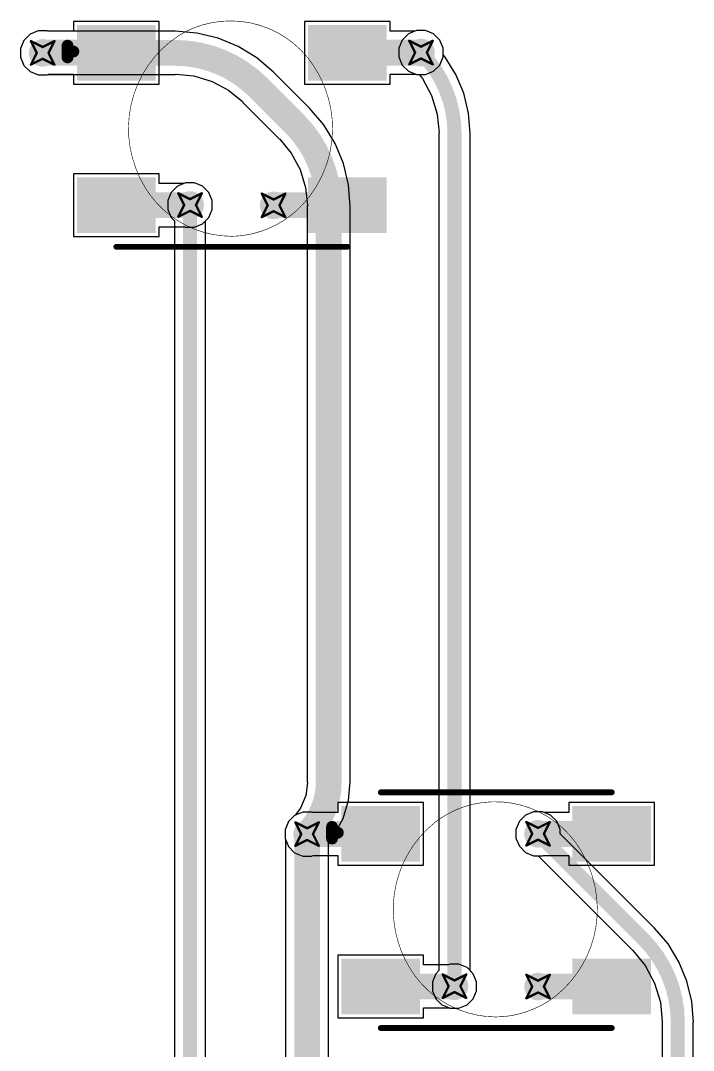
# Model space of a CAD drawing. Header units: inches. Extents: x -11 to 1110, y -7 to 455.
# Drawn here: x 660.21 to 674.77, y 234.55 to 256.84 of the extents above; entities that cross this region are included whole.
import ezdxf

# ---------------------------------------------------------------- set-up
doc = ezdxf.new("R2010")
doc.units = ezdxf.units.IN
for name, color, linetype in [('Bottom Layer', 5, 'Continuous'), ('Drill Drawing', 1, 'Continuous'), ('Mechanical 7', 56, 'Continuous'), ('Top Layer', 1, 'Continuous'), ('Top Overlay', 2, 'Continuous'), ('Top Paste', 8, 'Continuous'), ('Top Solder', 216, 'Continuous'), ('Via Holes', 16, 'Continuous')]:
    doc.layers.add(name, color=color, linetype=linetype)

msp = doc.modelspace()

# ---------------------------------------------------------------- hatches: boundary and pattern name
at = {"layer": 'Bottom Layer'}
h = msp.add_hatch(color=5, dxfattribs=at)
edge = h.paths.add_edge_path()
edge.add_arc((660.683, 256.144), 0.3, 0, 360)
h = msp.add_hatch(color=5, dxfattribs=at)
edge = h.paths.add_edge_path()
edge.add_arc((668.875, 256.151), 0.3, 0, 360)
h = msp.add_hatch(color=5, dxfattribs=at)
edge = h.paths.add_edge_path()
edge.add_arc((663.875, 252.851), 0.3, 0, 360)
h = msp.add_hatch(color=5, dxfattribs=at)
edge = h.paths.add_edge_path()
edge.add_arc((665.683, 252.844), 0.3, 0, 360)
h = msp.add_hatch(color=5, dxfattribs=at)
edge = h.paths.add_edge_path()
edge.add_arc((666.409, 239.234), 0.3, 0, 360)
h = msp.add_hatch(color=5, dxfattribs=at)
edge = h.paths.add_edge_path()
edge.add_arc((671.409, 239.241), 0.3, 0, 360)
h = msp.add_hatch(color=5, dxfattribs=at)
edge = h.paths.add_edge_path()
edge.add_arc((669.6, 235.941), 0.3, 0, 360)
h = msp.add_hatch(color=5, dxfattribs=at)
edge = h.paths.add_edge_path()
edge.add_arc((671.409, 235.934), 0.3, 0, 360)
at = {"layer": 'Top Layer'}
for points in [[(661.529, 256.648), (663.029, 256.648), (663.029, 255.648), (661.529, 255.648)], [(668.029, 255.648), (666.529, 255.648), (666.529, 256.648), (668.029, 256.648)], [(661.529, 253.348), (663.029, 253.348), (663.029, 252.348), (661.529, 252.348)], [(666.529, 253.348), (668.029, 253.348), (668.029, 252.348), (666.529, 252.348)], [(667.254, 239.737), (668.754, 239.737), (668.754, 238.737), (667.254, 238.737)], [(673.754, 238.737), (672.254, 238.737), (672.254, 239.737), (673.754, 239.737)], [(667.254, 236.437), (668.754, 236.437), (668.754, 235.437), (667.254, 235.437)], [(672.254, 236.437), (673.754, 236.437), (673.754, 235.437), (672.254, 235.437)]]:
    msp.add_hatch(color=1, dxfattribs=at).paths.add_polyline_path(points)
h = msp.add_hatch(color=1, dxfattribs=at)
edge = h.paths.add_edge_path()
edge.add_arc((660.683, 256.144), 0.3, 0, 360)
h = msp.add_hatch(color=1, dxfattribs=at)
edge = h.paths.add_edge_path()
edge.add_arc((668.875, 256.151), 0.3, 0, 360)
h = msp.add_hatch(color=1, dxfattribs=at)
edge = h.paths.add_edge_path()
edge.add_arc((663.875, 252.851), 0.3, 0, 360)
h = msp.add_hatch(color=1, dxfattribs=at)
edge = h.paths.add_edge_path()
edge.add_arc((665.683, 252.844), 0.3, 0, 360)
h = msp.add_hatch(color=1, dxfattribs=at)
edge = h.paths.add_edge_path()
edge.add_arc((666.409, 239.234), 0.3, 0, 360)
h = msp.add_hatch(color=1, dxfattribs=at)
edge = h.paths.add_edge_path()
edge.add_arc((671.409, 239.241), 0.3, 0, 360)
h = msp.add_hatch(color=1, dxfattribs=at)
edge = h.paths.add_edge_path()
edge.add_arc((669.6, 235.941), 0.3, 0, 360)
h = msp.add_hatch(color=1, dxfattribs=at)
edge = h.paths.add_edge_path()
edge.add_arc((671.409, 235.934), 0.3, 0, 360)
at = {"layer": 'Top Paste'}
for points in [[(661.529, 256.648), (663.029, 256.648), (663.029, 255.648), (661.529, 255.648)], [(668.029, 255.648), (666.529, 255.648), (666.529, 256.648), (668.029, 256.648)], [(661.529, 253.348), (663.029, 253.348), (663.029, 252.348), (661.529, 252.348)], [(666.529, 253.348), (668.029, 253.348), (668.029, 252.348), (666.529, 252.348)], [(667.254, 239.737), (668.754, 239.737), (668.754, 238.737), (667.254, 238.737)], [(673.754, 238.737), (672.254, 238.737), (672.254, 239.737), (673.754, 239.737)], [(667.254, 236.437), (668.754, 236.437), (668.754, 235.437), (667.254, 235.437)], [(672.254, 236.437), (673.754, 236.437), (673.754, 235.437), (672.254, 235.437)]]:
    msp.add_hatch(color=8, dxfattribs=at).paths.add_polyline_path(points)
at = {"layer": 'Top Solder'}
for points in [[(661.427, 256.749), (663.13, 256.749), (663.13, 255.546), (661.427, 255.546)], [(668.13, 255.546), (666.427, 255.546), (666.427, 256.749), (668.13, 256.749)], [(661.427, 253.449), (663.13, 253.449), (663.13, 252.246), (661.427, 252.246)], [(666.427, 253.449), (668.13, 253.449), (668.13, 252.246), (666.427, 252.246)], [(667.153, 239.839), (668.856, 239.839), (668.856, 238.636), (667.153, 238.636)], [(673.856, 238.636), (672.153, 238.636), (672.153, 239.839), (673.856, 239.839)], [(667.153, 236.539), (668.856, 236.539), (668.856, 235.336), (667.153, 235.336)], [(672.153, 236.539), (673.856, 236.539), (673.856, 235.336), (672.153, 235.336)]]:
    msp.add_hatch(color=216, dxfattribs=at).paths.add_polyline_path(points)
at = {"layer": 'Via Holes'}
h = msp.add_hatch(color=7, dxfattribs=at)
edge = h.paths.add_edge_path()
edge.add_arc((660.683, 256.144), 0.15, 0, 360)
h = msp.add_hatch(color=7, dxfattribs=at)
edge = h.paths.add_edge_path()
edge.add_arc((668.875, 256.151), 0.15, 0, 360)
h = msp.add_hatch(color=7, dxfattribs=at)
edge = h.paths.add_edge_path()
edge.add_arc((663.875, 252.851), 0.15, 0, 360)
h = msp.add_hatch(color=7, dxfattribs=at)
edge = h.paths.add_edge_path()
edge.add_arc((665.683, 252.844), 0.15, 0, 360)
h = msp.add_hatch(color=7, dxfattribs=at)
edge = h.paths.add_edge_path()
edge.add_arc((666.409, 239.234), 0.15, 0, 360)
h = msp.add_hatch(color=7, dxfattribs=at)
edge = h.paths.add_edge_path()
edge.add_arc((671.409, 239.241), 0.15, 0, 360)
h = msp.add_hatch(color=7, dxfattribs=at)
edge = h.paths.add_edge_path()
edge.add_arc((669.6, 235.941), 0.15, 0, 360)
h = msp.add_hatch(color=7, dxfattribs=at)
edge = h.paths.add_edge_path()
edge.add_arc((671.409, 235.934), 0.15, 0, 360)

# ---------------------------------------------------------------- linework, layer by layer
at = {"layer": 'Bottom Layer'}
for p, q in [((660.588, 256.622), (660.413, 256.549)), ((660.778, 256.622), (660.588, 256.622)), ((660.806, 256.611), (660.778, 256.622)), ((663.553, 256.611), (660.806, 256.611)), ((664.024, 256.574), (663.553, 256.611)), ((663.553, 256.611), (663.553, 256.611)), ((664.483, 256.464), (664.024, 256.574)), ((668.779, 256.629), (668.604, 256.556)), ((668.97, 256.629), (668.779, 256.629)), ((669.145, 256.556), (668.97, 256.629)), ((660.278, 256.415), (660.205, 256.239)), ((660.413, 256.549), (660.278, 256.415)), ((664.918, 256.283), (664.483, 256.464)), ((668.469, 256.422), (668.397, 256.246)), ((668.604, 256.556), (668.469, 256.422)), ((669.28, 256.422), (669.145, 256.556)), ((669.352, 256.246), (669.28, 256.422)), ((660.205, 256.239), (660.205, 256.049)), ((665.321, 256.037), (664.918, 256.283)), ((668.397, 256.246), (668.397, 256.056)), ((669.352, 256.112), (669.352, 256.246)), ((660.205, 256.049), (660.278, 255.874)), ((665.679, 255.73), (665.321, 256.037)), ((668.397, 256.056), (668.469, 255.881)), ((669.401, 256.055), (669.352, 256.112)), ((669.632, 255.678), (669.401, 256.055)), ((660.278, 255.874), (660.413, 255.739)), ((660.413, 255.739), (660.588, 255.667)), ((663.553, 255.678), (663.575, 255.682)), ((663.575, 255.682), (663.959, 255.645)), ((666.463, 254.947), (665.679, 255.73)), ((665.679, 255.73), (665.679, 255.73)), ((668.469, 255.881), (668.604, 255.746)), ((668.604, 255.746), (668.779, 255.673)), ((660.588, 255.667), (660.778, 255.667)), ((660.778, 255.667), (660.806, 255.678)), ((660.806, 255.678), (663.553, 255.678)), ((663.959, 255.645), (664.35, 255.526)), ((664.35, 255.526), (664.709, 255.334)), ((668.779, 255.673), (668.838, 255.673)), ((668.838, 255.673), (668.906, 255.591)), ((668.906, 255.591), (669.104, 255.22)), ((669.801, 255.27), (669.632, 255.678)), ((664.709, 255.334), (665.008, 255.089)), ((669.904, 254.84), (669.801, 255.27)), ((665.008, 255.089), (665.02, 255.071)), ((665.02, 255.071), (665.803, 254.287)), ((669.104, 255.22), (669.226, 254.818)), ((666.769, 254.588), (666.463, 254.947)), ((666.463, 254.947), (666.463, 254.947)), ((666.463, 254.947), (666.463, 254.947)), ((669.226, 254.818), (669.266, 254.414)), ((669.939, 254.4), (669.904, 254.84)), ((667.016, 254.186), (666.769, 254.588)), ((669.266, 254.414), (669.263, 254.4)), ((669.263, 254.4), (669.263, 236.28)), ((669.937, 236.28), (669.937, 254.4)), ((669.937, 254.4), (669.939, 254.4)), ((665.803, 254.287), (665.821, 254.275)), ((665.821, 254.275), (666.067, 253.977)), ((667.196, 253.75), (667.016, 254.186)), ((666.067, 253.977), (666.259, 253.617)), ((667.306, 253.291), (667.196, 253.75)), ((666.259, 253.617), (666.377, 253.227)), ((663.604, 253.256), (663.469, 253.122)), ((663.779, 253.329), (663.604, 253.256)), ((663.97, 253.329), (663.779, 253.329)), ((664.145, 253.256), (663.97, 253.329)), ((664.28, 253.122), (664.145, 253.256)), ((667.343, 252.821), (667.306, 253.291)), ((663.469, 253.122), (663.397, 252.946)), ((664.352, 252.946), (664.28, 253.122)), ((666.377, 253.227), (666.415, 252.842)), ((663.397, 252.946), (663.397, 252.756)), ((664.352, 252.756), (664.352, 252.946)), ((666.415, 252.842), (666.411, 252.821)), ((666.411, 252.821), (666.411, 240.364)), ((667.343, 240.364), (667.343, 252.821)), ((667.343, 252.821), (667.343, 252.821)), ((663.397, 252.756), (663.469, 252.581)), ((663.469, 252.581), (663.538, 252.512)), ((664.211, 252.512), (664.28, 252.581)), ((664.28, 252.581), (664.352, 252.756)), ((663.538, 252.512), (663.538, 147.632)), ((664.211, 147.649), (664.211, 252.512)), ((666.414, 240.346), (666.378, 240.07)), ((666.411, 240.364), (666.414, 240.346)), ((667.304, 239.961), (667.344, 240.364)), ((667.344, 240.364), (667.343, 240.364)), ((666.378, 240.07), (666.264, 239.795)), ((667.187, 239.574), (667.304, 239.961)), ((666.138, 239.639), (666.004, 239.504)), ((666.147, 239.643), (666.138, 239.639)), ((666.264, 239.795), (666.147, 239.643)), ((671.138, 239.646), (671.004, 239.511)), ((671.314, 239.718), (671.138, 239.646)), ((671.504, 239.718), (671.314, 239.718)), ((671.679, 239.646), (671.504, 239.718)), ((671.814, 239.511), (671.679, 239.646)), ((666.004, 239.504), (665.931, 239.329)), ((666.996, 239.217), (667.187, 239.574)), ((671.004, 239.511), (670.931, 239.336)), ((671.886, 239.336), (671.814, 239.511)), ((665.931, 239.329), (665.931, 239.139)), ((666.875, 239.069), (666.996, 239.217)), ((670.931, 239.336), (670.931, 239.145)), ((671.886, 239.239), (671.886, 239.336)), ((673.928, 237.197), (671.886, 239.239)), ((665.931, 239.139), (665.942, 239.111)), ((665.942, 239.111), (665.942, 227.963)), ((666.875, 227.963), (666.875, 239.069)), ((670.931, 239.145), (671.004, 238.97)), ((671.004, 238.97), (671.138, 238.835)), ((671.138, 238.835), (671.314, 238.763)), ((671.314, 238.763), (671.41, 238.763)), ((671.41, 238.763), (673.452, 236.721)), ((673.93, 237.199), (673.928, 237.197)), ((674.223, 236.856), (673.93, 237.199)), ((674.459, 236.47), (674.223, 236.856)), ((673.452, 236.721), (673.464, 236.713)), ((673.464, 236.713), (673.729, 236.39)), ((673.729, 236.39), (673.933, 236.008)), ((674.632, 236.053), (674.459, 236.47)), ((669.195, 236.211), (669.122, 236.036)), ((669.263, 236.28), (669.195, 236.211)), ((670.005, 236.211), (669.937, 236.28)), ((670.078, 236.036), (670.005, 236.211)), ((669.122, 236.036), (669.122, 235.845)), ((669.122, 235.845), (669.195, 235.67)), ((670.005, 235.67), (670.078, 235.845)), ((670.078, 235.845), (670.078, 236.036)), ((673.933, 236.008), (674.059, 235.594)), ((674.737, 235.614), (674.632, 236.053)), ((669.195, 235.67), (669.329, 235.535)), ((669.871, 235.535), (670.005, 235.67)), ((669.329, 235.535), (669.505, 235.463)), ((669.505, 235.463), (669.695, 235.463)), ((669.695, 235.463), (669.871, 235.535)), ((674.059, 235.594), (674.1, 235.178)), ((674.773, 235.163), (674.737, 235.614)), ((674.1, 235.178), (674.097, 235.163)), ((674.097, 235.163), (674.097, 219.123)), ((674.77, 219.123), (674.77, 235.163)), ((674.77, 235.163), (674.773, 235.163))]:
    msp.add_line(p, q, dxfattribs=at)
for points in [[(660.683, 256.144, 0.559, 0.559, 0), (663.553, 256.144, 0.559, 0.559, 0)], [(663.553, 256.144, 0.559, 0.559, -0.198912), (665.35, 255.4, 0.559, 0.559, 0)], [(668.875, 256.151, 0.305, 0.305, -0.198912), (669.6, 254.4, 0.305, 0.305, 0)], [(665.35, 255.4, 0.559, 0.559, 0), (666.133, 254.617, 0.559, 0.559, 0)], [(666.133, 254.617, 0.559, 0.559, -0.198912), (666.877, 252.821, 0.559, 0.559, 0)], [(669.6, 235.941, 0.305, 0.305, 0), (669.6, 254.4, 0.305, 0.305, 0)], [(666.877, 240.364, 0.559, 0.559, 0), (666.877, 252.821, 0.559, 0.559, 0)], [(663.875, 147.309, 0.305, 0.305, 0), (663.875, 252.851, 0.305, 0.305, 0)], [(666.877, 240.364, 0.559, 0.559, -0.198912), (666.409, 239.234, 0.559, 0.559, 0)], [(666.409, 227.963, 0.559, 0.559, 0), (666.409, 239.234, 0.559, 0.559, 0)], [(671.409, 239.241, 0.305, 0.305, 0), (673.69, 236.959, 0.305, 0.305, 0)], [(673.69, 236.959, 0.305, 0.305, -0.198912), (674.434, 235.163, 0.305, 0.305, 0)], [(674.434, 218.784, 0.305, 0.305, 0), (674.434, 235.163, 0.305, 0.305, 0)]]:
    msp.add_lwpolyline(points, format="xyseb", dxfattribs=at)
for points in [[(660.544, 256.144, 0.279, 0.279, 1), (660.823, 256.144, 0.279, 0.279, 1)], [(663.414, 256.144, 0.279, 0.279, 1), (663.693, 256.144, 0.279, 0.279, 1)], [(663.414, 256.144, 0.279, 0.279, 1), (663.693, 256.144, 0.279, 0.279, 1)], [(668.798, 256.151, 0.152, 0.152, 1), (668.951, 256.151, 0.152, 0.152, 1)], [(665.21, 255.4, 0.279, 0.279, 1), (665.489, 255.4, 0.279, 0.279, 1)], [(665.21, 255.4, 0.279, 0.279, 1), (665.489, 255.4, 0.279, 0.279, 1)], [(665.993, 254.617, 0.279, 0.279, 1), (666.273, 254.617, 0.279, 0.279, 1)], [(665.993, 254.617, 0.279, 0.279, 1), (666.273, 254.617, 0.279, 0.279, 1)], [(669.524, 254.4, 0.152, 0.152, 1), (669.676, 254.4, 0.152, 0.152, 1)], [(669.524, 254.4, 0.152, 0.152, 1), (669.676, 254.4, 0.152, 0.152, 1)], [(666.737, 252.821, 0.279, 0.279, 1), (667.017, 252.821, 0.279, 0.279, 1)], [(666.737, 252.821, 0.279, 0.279, 1), (667.017, 252.821, 0.279, 0.279, 1)], [(663.798, 252.851, 0.152, 0.152, 1), (663.951, 252.851, 0.152, 0.152, 1)], [(666.737, 240.364, 0.279, 0.279, 1), (667.017, 240.364, 0.279, 0.279, 1)], [(666.737, 240.364, 0.279, 0.279, 1), (667.017, 240.364, 0.279, 0.279, 1)], [(666.269, 239.234, 0.279, 0.279, 1), (666.548, 239.234, 0.279, 0.279, 1)], [(666.269, 239.234, 0.279, 0.279, 1), (666.548, 239.234, 0.279, 0.279, 1)], [(671.332, 239.241, 0.152, 0.152, 1), (671.485, 239.241, 0.152, 0.152, 1)], [(673.614, 236.959, 0.152, 0.152, 1), (673.766, 236.959, 0.152, 0.152, 1)], [(673.614, 236.959, 0.152, 0.152, 1), (673.766, 236.959, 0.152, 0.152, 1)], [(669.524, 235.941, 0.152, 0.152, 1), (669.676, 235.941, 0.152, 0.152, 1)], [(674.358, 235.163, 0.152, 0.152, 1), (674.51, 235.163, 0.152, 0.152, 1)], [(674.358, 235.163, 0.152, 0.152, 1), (674.51, 235.163, 0.152, 0.152, 1)]]:
    msp.add_lwpolyline(points, format="xyseb", close=True, dxfattribs=at)
at = {"layer": 'Drill Drawing'}
for points in [[(660.429, 256.398, 0.0508, 0.0508, 0), (660.683, 256.271, 0.0508, 0.0508, 0)], [(660.429, 256.398, 0.0508, 0.0508, 0), (660.556, 256.144, 0.0508, 0.0508, 0)], [(660.683, 256.271, 0.0508, 0.0508, 0), (660.937, 256.398, 0.0508, 0.0508, 0)], [(660.81, 256.144, 0.0508, 0.0508, 0), (660.937, 256.398, 0.0508, 0.0508, 0)], [(668.621, 256.405, 0.0508, 0.0508, 0), (668.875, 256.278, 0.0508, 0.0508, 0)], [(668.621, 256.405, 0.0508, 0.0508, 0), (668.748, 256.151, 0.0508, 0.0508, 0)], [(668.875, 256.278, 0.0508, 0.0508, 0), (669.129, 256.405, 0.0508, 0.0508, 0)], [(669.002, 256.151, 0.0508, 0.0508, 0), (669.129, 256.405, 0.0508, 0.0508, 0)], [(660.429, 255.89, 0.0508, 0.0508, 0), (660.556, 256.144, 0.0508, 0.0508, 0)], [(660.81, 256.144, 0.0508, 0.0508, 0), (660.937, 255.89, 0.0508, 0.0508, 0)], [(668.621, 255.897, 0.0508, 0.0508, 0), (668.748, 256.151, 0.0508, 0.0508, 0)], [(669.002, 256.151, 0.0508, 0.0508, 0), (669.129, 255.897, 0.0508, 0.0508, 0)], [(660.429, 255.89, 0.0508, 0.0508, 0), (660.683, 256.017, 0.0508, 0.0508, 0)], [(660.683, 256.017, 0.0508, 0.0508, 0), (660.937, 255.89, 0.0508, 0.0508, 0)], [(668.621, 255.897, 0.0508, 0.0508, 0), (668.875, 256.024, 0.0508, 0.0508, 0)], [(668.875, 256.024, 0.0508, 0.0508, 0), (669.129, 255.897, 0.0508, 0.0508, 0)], [(663.621, 253.105, 0.0508, 0.0508, 0), (663.875, 252.978, 0.0508, 0.0508, 0)], [(663.621, 253.105, 0.0508, 0.0508, 0), (663.748, 252.851, 0.0508, 0.0508, 0)], [(663.875, 252.978, 0.0508, 0.0508, 0), (664.129, 253.105, 0.0508, 0.0508, 0)], [(664.002, 252.851, 0.0508, 0.0508, 0), (664.129, 253.105, 0.0508, 0.0508, 0)], [(665.429, 253.098, 0.0508, 0.0508, 0), (665.683, 252.971, 0.0508, 0.0508, 0)], [(665.429, 253.098, 0.0508, 0.0508, 0), (665.556, 252.844, 0.0508, 0.0508, 0)], [(665.683, 252.971, 0.0508, 0.0508, 0), (665.937, 253.098, 0.0508, 0.0508, 0)], [(665.81, 252.844, 0.0508, 0.0508, 0), (665.937, 253.098, 0.0508, 0.0508, 0)], [(663.621, 252.597, 0.0508, 0.0508, 0), (663.748, 252.851, 0.0508, 0.0508, 0)], [(664.002, 252.851, 0.0508, 0.0508, 0), (664.129, 252.597, 0.0508, 0.0508, 0)], [(665.429, 252.59, 0.0508, 0.0508, 0), (665.556, 252.844, 0.0508, 0.0508, 0)], [(665.81, 252.844, 0.0508, 0.0508, 0), (665.937, 252.59, 0.0508, 0.0508, 0)], [(663.621, 252.597, 0.0508, 0.0508, 0), (663.875, 252.724, 0.0508, 0.0508, 0)], [(663.875, 252.724, 0.0508, 0.0508, 0), (664.129, 252.597, 0.0508, 0.0508, 0)], [(665.429, 252.59, 0.0508, 0.0508, 0), (665.683, 252.717, 0.0508, 0.0508, 0)], [(665.683, 252.717, 0.0508, 0.0508, 0), (665.937, 252.59, 0.0508, 0.0508, 0)], [(666.155, 239.488, 0.0508, 0.0508, 0), (666.409, 239.361, 0.0508, 0.0508, 0)], [(666.155, 239.488, 0.0508, 0.0508, 0), (666.282, 239.234, 0.0508, 0.0508, 0)], [(666.409, 239.361, 0.0508, 0.0508, 0), (666.663, 239.488, 0.0508, 0.0508, 0)], [(666.536, 239.234, 0.0508, 0.0508, 0), (666.663, 239.488, 0.0508, 0.0508, 0)], [(671.155, 239.495, 0.0508, 0.0508, 0), (671.409, 239.368, 0.0508, 0.0508, 0)], [(671.155, 239.495, 0.0508, 0.0508, 0), (671.282, 239.241, 0.0508, 0.0508, 0)], [(671.409, 239.368, 0.0508, 0.0508, 0), (671.663, 239.495, 0.0508, 0.0508, 0)], [(671.536, 239.241, 0.0508, 0.0508, 0), (671.663, 239.495, 0.0508, 0.0508, 0)], [(666.155, 238.98, 0.0508, 0.0508, 0), (666.282, 239.234, 0.0508, 0.0508, 0)], [(666.536, 239.234, 0.0508, 0.0508, 0), (666.663, 238.98, 0.0508, 0.0508, 0)], [(671.155, 238.987, 0.0508, 0.0508, 0), (671.282, 239.241, 0.0508, 0.0508, 0)], [(671.536, 239.241, 0.0508, 0.0508, 0), (671.663, 238.987, 0.0508, 0.0508, 0)], [(666.155, 238.98, 0.0508, 0.0508, 0), (666.409, 239.107, 0.0508, 0.0508, 0)], [(666.409, 239.107, 0.0508, 0.0508, 0), (666.663, 238.98, 0.0508, 0.0508, 0)], [(671.155, 238.987, 0.0508, 0.0508, 0), (671.409, 239.114, 0.0508, 0.0508, 0)], [(671.409, 239.114, 0.0508, 0.0508, 0), (671.663, 238.987, 0.0508, 0.0508, 0)], [(669.346, 236.195, 0.0508, 0.0508, 0), (669.6, 236.068, 0.0508, 0.0508, 0)], [(669.346, 236.195, 0.0508, 0.0508, 0), (669.473, 235.941, 0.0508, 0.0508, 0)], [(669.6, 236.068, 0.0508, 0.0508, 0), (669.854, 236.195, 0.0508, 0.0508, 0)], [(669.727, 235.941, 0.0508, 0.0508, 0), (669.854, 236.195, 0.0508, 0.0508, 0)], [(671.155, 236.188, 0.0508, 0.0508, 0), (671.409, 236.061, 0.0508, 0.0508, 0)], [(671.155, 236.188, 0.0508, 0.0508, 0), (671.282, 235.934, 0.0508, 0.0508, 0)], [(671.409, 236.061, 0.0508, 0.0508, 0), (671.663, 236.188, 0.0508, 0.0508, 0)], [(671.536, 235.934, 0.0508, 0.0508, 0), (671.663, 236.188, 0.0508, 0.0508, 0)], [(669.346, 235.687, 0.0508, 0.0508, 0), (669.473, 235.941, 0.0508, 0.0508, 0)], [(669.727, 235.941, 0.0508, 0.0508, 0), (669.854, 235.687, 0.0508, 0.0508, 0)], [(671.155, 235.68, 0.0508, 0.0508, 0), (671.282, 235.934, 0.0508, 0.0508, 0)], [(671.536, 235.934, 0.0508, 0.0508, 0), (671.663, 235.68, 0.0508, 0.0508, 0)], [(669.346, 235.687, 0.0508, 0.0508, 0), (669.6, 235.814, 0.0508, 0.0508, 0)], [(669.6, 235.814, 0.0508, 0.0508, 0), (669.854, 235.687, 0.0508, 0.0508, 0)], [(671.155, 235.68, 0.0508, 0.0508, 0), (671.409, 235.807, 0.0508, 0.0508, 0)], [(671.409, 235.807, 0.0508, 0.0508, 0), (671.663, 235.68, 0.0508, 0.0508, 0)]]:
    msp.add_lwpolyline(points, format="xyseb", dxfattribs=at)
for points in [[(660.417, 256.398, 0.0254, 0.0254, 1), (660.442, 256.398, 0.0254, 0.0254, 1)], [(660.417, 256.398, 0.0254, 0.0254, 1), (660.442, 256.398, 0.0254, 0.0254, 1)], [(660.925, 256.398, 0.0254, 0.0254, 1), (660.95, 256.398, 0.0254, 0.0254, 1)], [(660.925, 256.398, 0.0254, 0.0254, 1), (660.95, 256.398, 0.0254, 0.0254, 1)], [(668.608, 256.405, 0.0254, 0.0254, 1), (668.633, 256.405, 0.0254, 0.0254, 1)], [(668.608, 256.405, 0.0254, 0.0254, 1), (668.633, 256.405, 0.0254, 0.0254, 1)], [(669.116, 256.405, 0.0254, 0.0254, 1), (669.141, 256.405, 0.0254, 0.0254, 1)], [(669.116, 256.405, 0.0254, 0.0254, 1), (669.141, 256.405, 0.0254, 0.0254, 1)], [(660.544, 256.144, 0.0254, 0.0254, 1), (660.569, 256.144, 0.0254, 0.0254, 1)], [(660.544, 256.144, 0.0254, 0.0254, 1), (660.569, 256.144, 0.0254, 0.0254, 1)], [(660.671, 256.271, 0.0254, 0.0254, 1), (660.696, 256.271, 0.0254, 0.0254, 1)], [(660.671, 256.271, 0.0254, 0.0254, 1), (660.696, 256.271, 0.0254, 0.0254, 1)], [(660.798, 256.144, 0.0254, 0.0254, 1), (660.823, 256.144, 0.0254, 0.0254, 1)], [(660.798, 256.144, 0.0254, 0.0254, 1), (660.823, 256.144, 0.0254, 0.0254, 1)], [(668.735, 256.151, 0.0254, 0.0254, 1), (668.76, 256.151, 0.0254, 0.0254, 1)], [(668.735, 256.151, 0.0254, 0.0254, 1), (668.76, 256.151, 0.0254, 0.0254, 1)], [(668.862, 256.278, 0.0254, 0.0254, 1), (668.887, 256.278, 0.0254, 0.0254, 1)], [(668.862, 256.278, 0.0254, 0.0254, 1), (668.887, 256.278, 0.0254, 0.0254, 1)], [(668.989, 256.151, 0.0254, 0.0254, 1), (669.014, 256.151, 0.0254, 0.0254, 1)], [(668.989, 256.151, 0.0254, 0.0254, 1), (669.014, 256.151, 0.0254, 0.0254, 1)], [(660.417, 255.89, 0.0254, 0.0254, 1), (660.442, 255.89, 0.0254, 0.0254, 1)], [(660.417, 255.89, 0.0254, 0.0254, 1), (660.442, 255.89, 0.0254, 0.0254, 1)], [(660.671, 256.017, 0.0254, 0.0254, 1), (660.696, 256.017, 0.0254, 0.0254, 1)], [(660.671, 256.017, 0.0254, 0.0254, 1), (660.696, 256.017, 0.0254, 0.0254, 1)], [(660.925, 255.89, 0.0254, 0.0254, 1), (660.95, 255.89, 0.0254, 0.0254, 1)], [(660.925, 255.89, 0.0254, 0.0254, 1), (660.95, 255.89, 0.0254, 0.0254, 1)], [(668.608, 255.897, 0.0254, 0.0254, 1), (668.633, 255.897, 0.0254, 0.0254, 1)], [(668.608, 255.897, 0.0254, 0.0254, 1), (668.633, 255.897, 0.0254, 0.0254, 1)], [(668.862, 256.024, 0.0254, 0.0254, 1), (668.887, 256.024, 0.0254, 0.0254, 1)], [(668.862, 256.024, 0.0254, 0.0254, 1), (668.887, 256.024, 0.0254, 0.0254, 1)], [(669.116, 255.897, 0.0254, 0.0254, 1), (669.141, 255.897, 0.0254, 0.0254, 1)], [(669.116, 255.897, 0.0254, 0.0254, 1), (669.141, 255.897, 0.0254, 0.0254, 1)], [(663.608, 253.105, 0.0254, 0.0254, 1), (663.633, 253.105, 0.0254, 0.0254, 1)], [(663.608, 253.105, 0.0254, 0.0254, 1), (663.633, 253.105, 0.0254, 0.0254, 1)], [(664.116, 253.105, 0.0254, 0.0254, 1), (664.141, 253.105, 0.0254, 0.0254, 1)], [(664.116, 253.105, 0.0254, 0.0254, 1), (664.141, 253.105, 0.0254, 0.0254, 1)], [(665.417, 253.098, 0.0254, 0.0254, 1), (665.442, 253.098, 0.0254, 0.0254, 1)], [(665.417, 253.098, 0.0254, 0.0254, 1), (665.442, 253.098, 0.0254, 0.0254, 1)], [(665.925, 253.098, 0.0254, 0.0254, 1), (665.95, 253.098, 0.0254, 0.0254, 1)], [(665.925, 253.098, 0.0254, 0.0254, 1), (665.95, 253.098, 0.0254, 0.0254, 1)], [(663.735, 252.851, 0.0254, 0.0254, 1), (663.76, 252.851, 0.0254, 0.0254, 1)], [(663.735, 252.851, 0.0254, 0.0254, 1), (663.76, 252.851, 0.0254, 0.0254, 1)], [(663.862, 252.978, 0.0254, 0.0254, 1), (663.887, 252.978, 0.0254, 0.0254, 1)], [(663.862, 252.978, 0.0254, 0.0254, 1), (663.887, 252.978, 0.0254, 0.0254, 1)], [(663.989, 252.851, 0.0254, 0.0254, 1), (664.014, 252.851, 0.0254, 0.0254, 1)], [(663.989, 252.851, 0.0254, 0.0254, 1), (664.014, 252.851, 0.0254, 0.0254, 1)], [(665.544, 252.844, 0.0254, 0.0254, 1), (665.569, 252.844, 0.0254, 0.0254, 1)], [(665.544, 252.844, 0.0254, 0.0254, 1), (665.569, 252.844, 0.0254, 0.0254, 1)], [(665.671, 252.971, 0.0254, 0.0254, 1), (665.696, 252.971, 0.0254, 0.0254, 1)], [(665.671, 252.971, 0.0254, 0.0254, 1), (665.696, 252.971, 0.0254, 0.0254, 1)], [(665.798, 252.844, 0.0254, 0.0254, 1), (665.823, 252.844, 0.0254, 0.0254, 1)], [(665.798, 252.844, 0.0254, 0.0254, 1), (665.823, 252.844, 0.0254, 0.0254, 1)], [(663.608, 252.597, 0.0254, 0.0254, 1), (663.633, 252.597, 0.0254, 0.0254, 1)], [(663.608, 252.597, 0.0254, 0.0254, 1), (663.633, 252.597, 0.0254, 0.0254, 1)], [(663.862, 252.724, 0.0254, 0.0254, 1), (663.887, 252.724, 0.0254, 0.0254, 1)], [(663.862, 252.724, 0.0254, 0.0254, 1), (663.887, 252.724, 0.0254, 0.0254, 1)], [(664.116, 252.597, 0.0254, 0.0254, 1), (664.141, 252.597, 0.0254, 0.0254, 1)], [(664.116, 252.597, 0.0254, 0.0254, 1), (664.141, 252.597, 0.0254, 0.0254, 1)], [(665.417, 252.59, 0.0254, 0.0254, 1), (665.442, 252.59, 0.0254, 0.0254, 1)], [(665.417, 252.59, 0.0254, 0.0254, 1), (665.442, 252.59, 0.0254, 0.0254, 1)], [(665.671, 252.717, 0.0254, 0.0254, 1), (665.696, 252.717, 0.0254, 0.0254, 1)], [(665.671, 252.717, 0.0254, 0.0254, 1), (665.696, 252.717, 0.0254, 0.0254, 1)], [(665.925, 252.59, 0.0254, 0.0254, 1), (665.95, 252.59, 0.0254, 0.0254, 1)], [(665.925, 252.59, 0.0254, 0.0254, 1), (665.95, 252.59, 0.0254, 0.0254, 1)], [(666.142, 239.488, 0.0254, 0.0254, 1), (666.167, 239.488, 0.0254, 0.0254, 1)], [(666.142, 239.488, 0.0254, 0.0254, 1), (666.167, 239.488, 0.0254, 0.0254, 1)], [(666.65, 239.488, 0.0254, 0.0254, 1), (666.675, 239.488, 0.0254, 0.0254, 1)], [(666.65, 239.488, 0.0254, 0.0254, 1), (666.675, 239.488, 0.0254, 0.0254, 1)], [(671.142, 239.495, 0.0254, 0.0254, 1), (671.167, 239.495, 0.0254, 0.0254, 1)], [(671.142, 239.495, 0.0254, 0.0254, 1), (671.167, 239.495, 0.0254, 0.0254, 1)], [(671.65, 239.495, 0.0254, 0.0254, 1), (671.675, 239.495, 0.0254, 0.0254, 1)], [(671.65, 239.495, 0.0254, 0.0254, 1), (671.675, 239.495, 0.0254, 0.0254, 1)], [(666.269, 239.234, 0.0254, 0.0254, 1), (666.294, 239.234, 0.0254, 0.0254, 1)], [(666.269, 239.234, 0.0254, 0.0254, 1), (666.294, 239.234, 0.0254, 0.0254, 1)], [(666.396, 239.361, 0.0254, 0.0254, 1), (666.421, 239.361, 0.0254, 0.0254, 1)], [(666.396, 239.361, 0.0254, 0.0254, 1), (666.421, 239.361, 0.0254, 0.0254, 1)], [(666.523, 239.234, 0.0254, 0.0254, 1), (666.548, 239.234, 0.0254, 0.0254, 1)], [(666.523, 239.234, 0.0254, 0.0254, 1), (666.548, 239.234, 0.0254, 0.0254, 1)], [(671.269, 239.241, 0.0254, 0.0254, 1), (671.294, 239.241, 0.0254, 0.0254, 1)], [(671.269, 239.241, 0.0254, 0.0254, 1), (671.294, 239.241, 0.0254, 0.0254, 1)], [(671.396, 239.368, 0.0254, 0.0254, 1), (671.421, 239.368, 0.0254, 0.0254, 1)], [(671.396, 239.368, 0.0254, 0.0254, 1), (671.421, 239.368, 0.0254, 0.0254, 1)], [(671.523, 239.241, 0.0254, 0.0254, 1), (671.548, 239.241, 0.0254, 0.0254, 1)], [(671.523, 239.241, 0.0254, 0.0254, 1), (671.548, 239.241, 0.0254, 0.0254, 1)], [(666.142, 238.98, 0.0254, 0.0254, 1), (666.167, 238.98, 0.0254, 0.0254, 1)], [(666.142, 238.98, 0.0254, 0.0254, 1), (666.167, 238.98, 0.0254, 0.0254, 1)], [(666.396, 239.107, 0.0254, 0.0254, 1), (666.421, 239.107, 0.0254, 0.0254, 1)], [(666.396, 239.107, 0.0254, 0.0254, 1), (666.421, 239.107, 0.0254, 0.0254, 1)], [(666.65, 238.98, 0.0254, 0.0254, 1), (666.675, 238.98, 0.0254, 0.0254, 1)], [(666.65, 238.98, 0.0254, 0.0254, 1), (666.675, 238.98, 0.0254, 0.0254, 1)], [(671.142, 238.987, 0.0254, 0.0254, 1), (671.167, 238.987, 0.0254, 0.0254, 1)], [(671.142, 238.987, 0.0254, 0.0254, 1), (671.167, 238.987, 0.0254, 0.0254, 1)], [(671.396, 239.114, 0.0254, 0.0254, 1), (671.421, 239.114, 0.0254, 0.0254, 1)], [(671.396, 239.114, 0.0254, 0.0254, 1), (671.421, 239.114, 0.0254, 0.0254, 1)], [(671.65, 238.987, 0.0254, 0.0254, 1), (671.675, 238.987, 0.0254, 0.0254, 1)], [(671.65, 238.987, 0.0254, 0.0254, 1), (671.675, 238.987, 0.0254, 0.0254, 1)], [(669.333, 236.195, 0.0254, 0.0254, 1), (669.359, 236.195, 0.0254, 0.0254, 1)], [(669.333, 236.195, 0.0254, 0.0254, 1), (669.359, 236.195, 0.0254, 0.0254, 1)], [(669.587, 236.068, 0.0254, 0.0254, 1), (669.613, 236.068, 0.0254, 0.0254, 1)], [(669.587, 236.068, 0.0254, 0.0254, 1), (669.613, 236.068, 0.0254, 0.0254, 1)], [(669.841, 236.195, 0.0254, 0.0254, 1), (669.867, 236.195, 0.0254, 0.0254, 1)], [(669.841, 236.195, 0.0254, 0.0254, 1), (669.867, 236.195, 0.0254, 0.0254, 1)], [(671.142, 236.188, 0.0254, 0.0254, 1), (671.167, 236.188, 0.0254, 0.0254, 1)], [(671.142, 236.188, 0.0254, 0.0254, 1), (671.167, 236.188, 0.0254, 0.0254, 1)], [(671.396, 236.061, 0.0254, 0.0254, 1), (671.421, 236.061, 0.0254, 0.0254, 1)], [(671.396, 236.061, 0.0254, 0.0254, 1), (671.421, 236.061, 0.0254, 0.0254, 1)], [(671.65, 236.188, 0.0254, 0.0254, 1), (671.675, 236.188, 0.0254, 0.0254, 1)], [(671.65, 236.188, 0.0254, 0.0254, 1), (671.675, 236.188, 0.0254, 0.0254, 1)], [(669.46, 235.941, 0.0254, 0.0254, 1), (669.486, 235.941, 0.0254, 0.0254, 1)], [(669.46, 235.941, 0.0254, 0.0254, 1), (669.486, 235.941, 0.0254, 0.0254, 1)], [(669.714, 235.941, 0.0254, 0.0254, 1), (669.74, 235.941, 0.0254, 0.0254, 1)], [(669.714, 235.941, 0.0254, 0.0254, 1), (669.74, 235.941, 0.0254, 0.0254, 1)], [(671.269, 235.934, 0.0254, 0.0254, 1), (671.294, 235.934, 0.0254, 0.0254, 1)], [(671.269, 235.934, 0.0254, 0.0254, 1), (671.294, 235.934, 0.0254, 0.0254, 1)], [(671.523, 235.934, 0.0254, 0.0254, 1), (671.548, 235.934, 0.0254, 0.0254, 1)], [(671.523, 235.934, 0.0254, 0.0254, 1), (671.548, 235.934, 0.0254, 0.0254, 1)], [(669.333, 235.687, 0.0254, 0.0254, 1), (669.359, 235.687, 0.0254, 0.0254, 1)], [(669.333, 235.687, 0.0254, 0.0254, 1), (669.359, 235.687, 0.0254, 0.0254, 1)], [(669.587, 235.814, 0.0254, 0.0254, 1), (669.613, 235.814, 0.0254, 0.0254, 1)], [(669.587, 235.814, 0.0254, 0.0254, 1), (669.613, 235.814, 0.0254, 0.0254, 1)], [(669.841, 235.687, 0.0254, 0.0254, 1), (669.867, 235.687, 0.0254, 0.0254, 1)], [(669.841, 235.687, 0.0254, 0.0254, 1), (669.867, 235.687, 0.0254, 0.0254, 1)], [(671.142, 235.68, 0.0254, 0.0254, 1), (671.167, 235.68, 0.0254, 0.0254, 1)], [(671.142, 235.68, 0.0254, 0.0254, 1), (671.167, 235.68, 0.0254, 0.0254, 1)], [(671.396, 235.807, 0.0254, 0.0254, 1), (671.421, 235.807, 0.0254, 0.0254, 1)], [(671.396, 235.807, 0.0254, 0.0254, 1), (671.421, 235.807, 0.0254, 0.0254, 1)], [(671.65, 235.68, 0.0254, 0.0254, 1), (671.675, 235.68, 0.0254, 0.0254, 1)], [(671.65, 235.68, 0.0254, 0.0254, 1), (671.675, 235.68, 0.0254, 0.0254, 1)]]:
    msp.add_lwpolyline(points, format="xyseb", close=True, dxfattribs=at)
at = {"layer": 'Mechanical 7'}
for points in [[(663.945, 256.68, 0.0127, 0.0127, -0.383034), (666.647, 255.702, 0.0127, 0.0127, 0)], [(663.622, 256.513, 0.0127, 0.0127, -0.041696), (663.945, 256.68, 0.0127, 0.0127, 0)], [(662.697, 253.656, 0.0127, 0.0127, -0.351075), (663.622, 256.513, 0.0127, 0.0127, 0)], [(666.647, 255.702, 0.0127, 0.0127, -0.039068), (666.805, 255.361, 0.0127, 0.0127, 0)], [(666.805, 255.361, 0.0127, 0.0127, -0.307168), (666.165, 252.716, 0.0127, 0.0127, 0)], [(662.813, 253.391, 0.0127, 0.0127, -0.030111), (662.697, 253.656, 0.0127, 0.0127, 0)], [(664.752, 252.175, 0.0127, 0.0127, -0.281162), (662.813, 253.391, 0.0127, 0.0127, 0)], [(666.165, 252.716, 0.0127, 0.0127, -0.082895), (665.556, 252.336, 0.0127, 0.0127, 0)], [(665.556, 252.336, 0.0127, 0.0127, -0.077333), (664.914, 252.181, 0.0127, 0.0127, 0)], [(664.914, 252.181, 0.0127, 0.0127, -0.019961), (664.752, 252.175, 0.0127, 0.0127, 0)], [(669.797, 239.823, 0.0127, 0.0127, -0.381883), (672.441, 238.683, 0.0127, 0.0127, 0)], [(669.169, 239.482, 0.0127, 0.0127, -0.083525), (669.797, 239.823, 0.0127, 0.0127, 0)], [(668.385, 236.882, 0.0127, 0.0127, -0.308342), (669.169, 239.482, 0.0127, 0.0127, 0)], [(672.441, 238.683, 0.0127, 0.0127, -0.038871), (672.58, 238.333, 0.0127, 0.0127, 0)], [(672.58, 238.333, 0.0127, 0.0127, -0.308749), (671.798, 235.735, 0.0127, 0.0127, 0)], [(668.631, 236.337, 0.0127, 0.0127, -0.062756), (668.385, 236.882, 0.0127, 0.0127, 0)], [(670.483, 235.276, 0.0127, 0.0127, -0.260924), (668.631, 236.337, 0.0127, 0.0127, 0)], [(671.798, 235.735, 0.0127, 0.0127, -0.08313), (671.17, 235.393, 0.0127, 0.0127, 0)], [(671.17, 235.393, 0.0127, 0.0127, -0.085555), (670.483, 235.276, 0.0127, 0.0127, 0)]]:
    msp.add_lwpolyline(points, format="xyseb", dxfattribs=at)
for points in [[(663.942, 256.68, 0.00635, 0.00635, 1), (663.948, 256.68, 0.00635, 0.00635, 1)], [(663.942, 256.68, 0.00635, 0.00635, 1), (663.948, 256.68, 0.00635, 0.00635, 1)], [(663.619, 256.513, 0.00635, 0.00635, 1), (663.626, 256.513, 0.00635, 0.00635, 1)], [(663.619, 256.513, 0.00635, 0.00635, 1), (663.626, 256.513, 0.00635, 0.00635, 1)], [(666.644, 255.702, 0.00635, 0.00635, 1), (666.651, 255.702, 0.00635, 0.00635, 1)], [(666.644, 255.702, 0.00635, 0.00635, 1), (666.651, 255.702, 0.00635, 0.00635, 1)], [(666.802, 255.361, 0.00635, 0.00635, 1), (666.808, 255.361, 0.00635, 0.00635, 1)], [(666.802, 255.361, 0.00635, 0.00635, 1), (666.808, 255.361, 0.00635, 0.00635, 1)], [(662.694, 253.656, 0.00635, 0.00635, 1), (662.7, 253.656, 0.00635, 0.00635, 1)], [(662.694, 253.656, 0.00635, 0.00635, 1), (662.7, 253.656, 0.00635, 0.00635, 1)], [(662.81, 253.391, 0.00635, 0.00635, 1), (662.817, 253.391, 0.00635, 0.00635, 1)], [(662.81, 253.391, 0.00635, 0.00635, 1), (662.817, 253.391, 0.00635, 0.00635, 1)], [(666.162, 252.716, 0.00635, 0.00635, 1), (666.168, 252.716, 0.00635, 0.00635, 1)], [(666.162, 252.716, 0.00635, 0.00635, 1), (666.168, 252.716, 0.00635, 0.00635, 1)], [(665.553, 252.336, 0.00635, 0.00635, 1), (665.559, 252.336, 0.00635, 0.00635, 1)], [(665.553, 252.336, 0.00635, 0.00635, 1), (665.559, 252.336, 0.00635, 0.00635, 1)], [(664.749, 252.175, 0.00635, 0.00635, 1), (664.755, 252.175, 0.00635, 0.00635, 1)], [(664.749, 252.175, 0.00635, 0.00635, 1), (664.755, 252.175, 0.00635, 0.00635, 1)], [(664.911, 252.181, 0.00635, 0.00635, 1), (664.917, 252.181, 0.00635, 0.00635, 1)], [(664.911, 252.181, 0.00635, 0.00635, 1), (664.917, 252.181, 0.00635, 0.00635, 1)], [(669.794, 239.823, 0.00635, 0.00635, 1), (669.801, 239.823, 0.00635, 0.00635, 1)], [(669.794, 239.823, 0.00635, 0.00635, 1), (669.801, 239.823, 0.00635, 0.00635, 1)], [(669.166, 239.482, 0.00635, 0.00635, 1), (669.173, 239.482, 0.00635, 0.00635, 1)], [(669.166, 239.482, 0.00635, 0.00635, 1), (669.173, 239.482, 0.00635, 0.00635, 1)], [(672.438, 238.683, 0.00635, 0.00635, 1), (672.444, 238.683, 0.00635, 0.00635, 1)], [(672.438, 238.683, 0.00635, 0.00635, 1), (672.444, 238.683, 0.00635, 0.00635, 1)], [(672.577, 238.333, 0.00635, 0.00635, 1), (672.583, 238.333, 0.00635, 0.00635, 1)], [(672.577, 238.333, 0.00635, 0.00635, 1), (672.583, 238.333, 0.00635, 0.00635, 1)], [(668.381, 236.882, 0.00635, 0.00635, 1), (668.388, 236.882, 0.00635, 0.00635, 1)], [(668.381, 236.882, 0.00635, 0.00635, 1), (668.388, 236.882, 0.00635, 0.00635, 1)], [(668.627, 236.337, 0.00635, 0.00635, 1), (668.634, 236.337, 0.00635, 0.00635, 1)], [(668.627, 236.337, 0.00635, 0.00635, 1), (668.634, 236.337, 0.00635, 0.00635, 1)], [(671.795, 235.735, 0.00635, 0.00635, 1), (671.801, 235.735, 0.00635, 0.00635, 1)], [(671.795, 235.735, 0.00635, 0.00635, 1), (671.801, 235.735, 0.00635, 0.00635, 1)], [(671.167, 235.393, 0.00635, 0.00635, 1), (671.174, 235.393, 0.00635, 0.00635, 1)], [(671.167, 235.393, 0.00635, 0.00635, 1), (671.174, 235.393, 0.00635, 0.00635, 1)], [(670.479, 235.276, 0.00635, 0.00635, 1), (670.486, 235.276, 0.00635, 0.00635, 1)], [(670.479, 235.276, 0.00635, 0.00635, 1), (670.486, 235.276, 0.00635, 0.00635, 1)]]:
    msp.add_lwpolyline(points, format="xyseb", close=True, dxfattribs=at)
at = {"layer": 'Top Layer'}
for p, q in [((663.207, 256.826), (661.351, 256.826)), ((661.351, 256.826), (661.351, 256.614)), ((663.207, 255.47), (663.207, 256.826)), ((668.207, 256.826), (666.351, 256.826)), ((666.351, 256.826), (666.351, 255.47)), ((668.207, 256.614), (668.207, 256.826)), ((660.588, 256.622), (660.413, 256.549)), ((660.778, 256.622), (660.588, 256.622)), ((660.798, 256.614), (660.778, 256.622)), ((661.351, 256.614), (660.798, 256.614)), ((668.743, 256.614), (668.207, 256.614)), ((668.779, 256.629), (668.743, 256.614)), ((668.97, 256.629), (668.779, 256.629)), ((669.145, 256.556), (668.97, 256.629)), ((660.278, 256.415), (660.205, 256.239)), ((660.413, 256.549), (660.278, 256.415)), ((669.28, 256.422), (669.145, 256.556)), ((669.352, 256.246), (669.28, 256.422)), ((660.205, 256.239), (660.205, 256.049)), ((669.352, 256.056), (669.352, 256.246)), ((660.205, 256.049), (660.278, 255.874)), ((669.28, 255.881), (669.352, 256.056)), ((660.278, 255.874), (660.413, 255.739)), ((660.413, 255.739), (660.588, 255.667)), ((668.97, 255.673), (669.145, 255.746)), ((669.145, 255.746), (669.28, 255.881)), ((660.588, 255.667), (660.778, 255.667)), ((660.778, 255.667), (660.815, 255.682)), ((660.815, 255.682), (661.351, 255.682)), ((661.351, 255.682), (661.351, 255.47)), ((661.351, 255.47), (663.207, 255.47)), ((666.351, 255.47), (668.207, 255.47)), ((668.207, 255.47), (668.207, 255.682)), ((668.207, 255.682), (668.76, 255.682)), ((668.76, 255.682), (668.779, 255.673)), ((668.779, 255.673), (668.97, 255.673)), ((663.207, 253.526), (661.351, 253.526)), ((661.351, 253.526), (661.351, 252.17)), ((663.207, 253.314), (663.207, 253.526)), ((663.743, 253.314), (663.207, 253.314)), ((663.779, 253.329), (663.743, 253.314)), ((663.97, 253.329), (663.779, 253.329)), ((664.145, 253.256), (663.97, 253.329)), ((664.28, 253.122), (664.145, 253.256)), ((664.352, 252.946), (664.28, 253.122)), ((664.352, 252.756), (664.352, 252.946)), ((664.145, 252.446), (664.28, 252.581)), ((664.28, 252.581), (664.352, 252.756)), ((663.207, 252.17), (663.207, 252.382)), ((663.207, 252.382), (663.76, 252.382)), ((663.76, 252.382), (663.779, 252.373)), ((663.779, 252.373), (663.97, 252.373)), ((663.97, 252.373), (664.145, 252.446)), ((661.351, 252.17), (663.207, 252.17)), ((668.932, 239.915), (667.076, 239.915)), ((667.076, 239.915), (667.076, 239.703)), ((668.932, 238.559), (668.932, 239.915)), ((673.932, 239.915), (672.076, 239.915)), ((672.076, 239.915), (672.076, 239.703)), ((673.932, 238.559), (673.932, 239.915)), ((666.138, 239.639), (666.004, 239.504)), ((666.314, 239.712), (666.138, 239.639)), ((666.504, 239.712), (666.314, 239.712)), ((666.524, 239.703), (666.504, 239.712)), ((667.076, 239.703), (666.524, 239.703)), ((671.138, 239.646), (671.004, 239.511)), ((671.314, 239.718), (671.138, 239.646)), ((671.504, 239.718), (671.314, 239.718)), ((671.54, 239.703), (671.504, 239.718)), ((672.076, 239.703), (671.54, 239.703)), ((666.004, 239.504), (665.931, 239.329)), ((671.004, 239.511), (670.931, 239.336)), ((665.931, 239.329), (665.931, 239.139)), ((670.931, 239.336), (670.931, 239.145)), ((665.931, 239.139), (666.004, 238.963)), ((670.931, 239.145), (671.004, 238.97)), ((671.004, 238.97), (671.138, 238.835)), ((666.004, 238.963), (666.138, 238.829)), ((666.138, 238.829), (666.314, 238.756)), ((666.314, 238.756), (666.504, 238.756)), ((666.504, 238.756), (666.54, 238.771)), ((666.54, 238.771), (667.076, 238.771)), ((667.076, 238.771), (667.076, 238.559)), ((671.138, 238.835), (671.314, 238.763)), ((671.314, 238.763), (671.504, 238.763)), ((671.504, 238.763), (671.524, 238.771)), ((671.524, 238.771), (672.076, 238.771)), ((672.076, 238.771), (672.076, 238.559)), ((667.076, 238.559), (668.932, 238.559)), ((672.076, 238.559), (673.932, 238.559)), ((668.932, 236.615), (667.076, 236.615)), ((667.076, 236.615), (667.076, 235.259)), ((668.932, 236.403), (668.932, 236.615)), ((669.469, 236.403), (668.932, 236.403)), ((669.505, 236.418), (669.469, 236.403)), ((669.695, 236.418), (669.505, 236.418)), ((669.871, 236.346), (669.695, 236.418)), ((670.005, 236.211), (669.871, 236.346)), ((670.078, 236.036), (670.005, 236.211)), ((670.005, 235.67), (670.078, 235.845)), ((670.078, 235.845), (670.078, 236.036)), ((669.871, 235.535), (670.005, 235.67)), ((668.932, 235.259), (668.932, 235.471)), ((668.932, 235.471), (669.485, 235.471)), ((669.485, 235.471), (669.505, 235.463)), ((669.505, 235.463), (669.695, 235.463)), ((669.695, 235.463), (669.871, 235.535)), ((667.076, 235.259), (668.932, 235.259))]:
    msp.add_line(p, q, dxfattribs=at)
for points in [[(660.683, 256.148, 0.559, 0.559, 0), (662.279, 256.148, 0.559, 0.559, 0)], [(667.279, 256.148, 0.559, 0.559, 0), (668.875, 256.148, 0.559, 0.559, 0)], [(662.279, 252.848, 0.559, 0.559, 0), (663.875, 252.848, 0.559, 0.559, 0)], [(665.683, 252.848, 0.559, 0.559, 0), (667.279, 252.848, 0.559, 0.559, 0)], [(666.409, 239.237, 0.559, 0.559, 0), (668.004, 239.237, 0.559, 0.559, 0)], [(671.409, 239.237, 0.559, 0.559, 0), (673.004, 239.237, 0.559, 0.559, 0)], [(668.004, 235.937, 0.559, 0.559, 0), (669.6, 235.937, 0.559, 0.559, 0)], [(671.409, 235.937, 0.559, 0.559, 0), (673.004, 235.937, 0.559, 0.559, 0)]]:
    msp.add_lwpolyline(points, format="xyseb", dxfattribs=at)
for points in [[(660.544, 256.148, 0.279, 0.279, 1), (660.823, 256.148, 0.279, 0.279, 1)], [(662.139, 256.148, 0.279, 0.279, 1), (662.419, 256.148, 0.279, 0.279, 1)], [(667.139, 256.148, 0.279, 0.279, 1), (667.419, 256.148, 0.279, 0.279, 1)], [(668.735, 256.148, 0.279, 0.279, 1), (669.014, 256.148, 0.279, 0.279, 1)], [(662.139, 252.848, 0.279, 0.279, 1), (662.419, 252.848, 0.279, 0.279, 1)], [(663.735, 252.848, 0.279, 0.279, 1), (664.014, 252.848, 0.279, 0.279, 1)], [(665.544, 252.848, 0.279, 0.279, 1), (665.823, 252.848, 0.279, 0.279, 1)], [(667.139, 252.848, 0.279, 0.279, 1), (667.419, 252.848, 0.279, 0.279, 1)], [(666.269, 239.237, 0.279, 0.279, 1), (666.548, 239.237, 0.279, 0.279, 1)], [(667.865, 239.237, 0.279, 0.279, 1), (668.144, 239.237, 0.279, 0.279, 1)], [(671.269, 239.237, 0.279, 0.279, 1), (671.548, 239.237, 0.279, 0.279, 1)], [(672.865, 239.237, 0.279, 0.279, 1), (673.144, 239.237, 0.279, 0.279, 1)], [(667.865, 235.937, 0.279, 0.279, 1), (668.144, 235.937, 0.279, 0.279, 1)], [(669.46, 235.937, 0.279, 0.279, 1), (669.74, 235.937, 0.279, 0.279, 1)], [(671.269, 235.937, 0.279, 0.279, 1), (671.548, 235.937, 0.279, 0.279, 1)], [(672.865, 235.937, 0.279, 0.279, 1), (673.144, 235.937, 0.279, 0.279, 1)]]:
    msp.add_lwpolyline(points, format="xyseb", close=True, dxfattribs=at)
at = {"layer": 'Top Overlay'}
for points in [[(661.223, 256.301, 0.254, 0.254, 0), (661.35, 256.174, 0.254, 0.254, 0)], [(661.223, 256.047, 0.254, 0.254, 0), (661.223, 256.301, 0.254, 0.254, 0)], [(661.223, 256.047, 0.254, 0.254, 0), (661.35, 256.174, 0.254, 0.254, 0)], [(662.279, 251.947, 0.127, 0.127, 0), (667.279, 251.947, 0.127, 0.127, 0)], [(668.004, 240.138, 0.127, 0.127, 0), (673.004, 240.138, 0.127, 0.127, 0)], [(666.948, 239.391, 0.254, 0.254, 0), (667.075, 239.264, 0.254, 0.254, 0)], [(666.948, 239.137, 0.254, 0.254, 0), (666.948, 239.391, 0.254, 0.254, 0)], [(666.948, 239.137, 0.254, 0.254, 0), (667.075, 239.264, 0.254, 0.254, 0)], [(668.004, 235.036, 0.127, 0.127, 0), (673.004, 235.036, 0.127, 0.127, 0)]]:
    msp.add_lwpolyline(points, format="xyseb", dxfattribs=at)
for points in [[(661.159, 256.301, 0.127, 0.127, 1), (661.286, 256.301, 0.127, 0.127, 1)], [(661.159, 256.301, 0.127, 0.127, 1), (661.286, 256.301, 0.127, 0.127, 1)], [(661.159, 256.047, 0.127, 0.127, 1), (661.286, 256.047, 0.127, 0.127, 1)], [(661.159, 256.047, 0.127, 0.127, 1), (661.286, 256.047, 0.127, 0.127, 1)], [(661.286, 256.174, 0.127, 0.127, 1), (661.413, 256.174, 0.127, 0.127, 1)], [(661.286, 256.174, 0.127, 0.127, 1), (661.413, 256.174, 0.127, 0.127, 1)], [(662.247, 251.947, 0.0635, 0.0635, 1), (662.311, 251.947, 0.0635, 0.0635, 1)], [(667.247, 251.947, 0.0635, 0.0635, 1), (667.311, 251.947, 0.0635, 0.0635, 1)], [(667.973, 240.138, 0.0635, 0.0635, 1), (668.036, 240.138, 0.0635, 0.0635, 1)], [(672.973, 240.138, 0.0635, 0.0635, 1), (673.036, 240.138, 0.0635, 0.0635, 1)], [(666.885, 239.391, 0.127, 0.127, 1), (667.012, 239.391, 0.127, 0.127, 1)], [(666.885, 239.391, 0.127, 0.127, 1), (667.012, 239.391, 0.127, 0.127, 1)], [(666.885, 239.137, 0.127, 0.127, 1), (667.012, 239.137, 0.127, 0.127, 1)], [(666.885, 239.137, 0.127, 0.127, 1), (667.012, 239.137, 0.127, 0.127, 1)], [(667.012, 239.264, 0.127, 0.127, 1), (667.139, 239.264, 0.127, 0.127, 1)], [(667.012, 239.264, 0.127, 0.127, 1), (667.139, 239.264, 0.127, 0.127, 1)], [(667.973, 235.036, 0.0635, 0.0635, 1), (668.036, 235.036, 0.0635, 0.0635, 1)], [(672.973, 235.036, 0.0635, 0.0635, 1), (673.036, 235.036, 0.0635, 0.0635, 1)]]:
    msp.add_lwpolyline(points, format="xyseb", close=True, dxfattribs=at)

doc.saveas('drawing.dxf')
